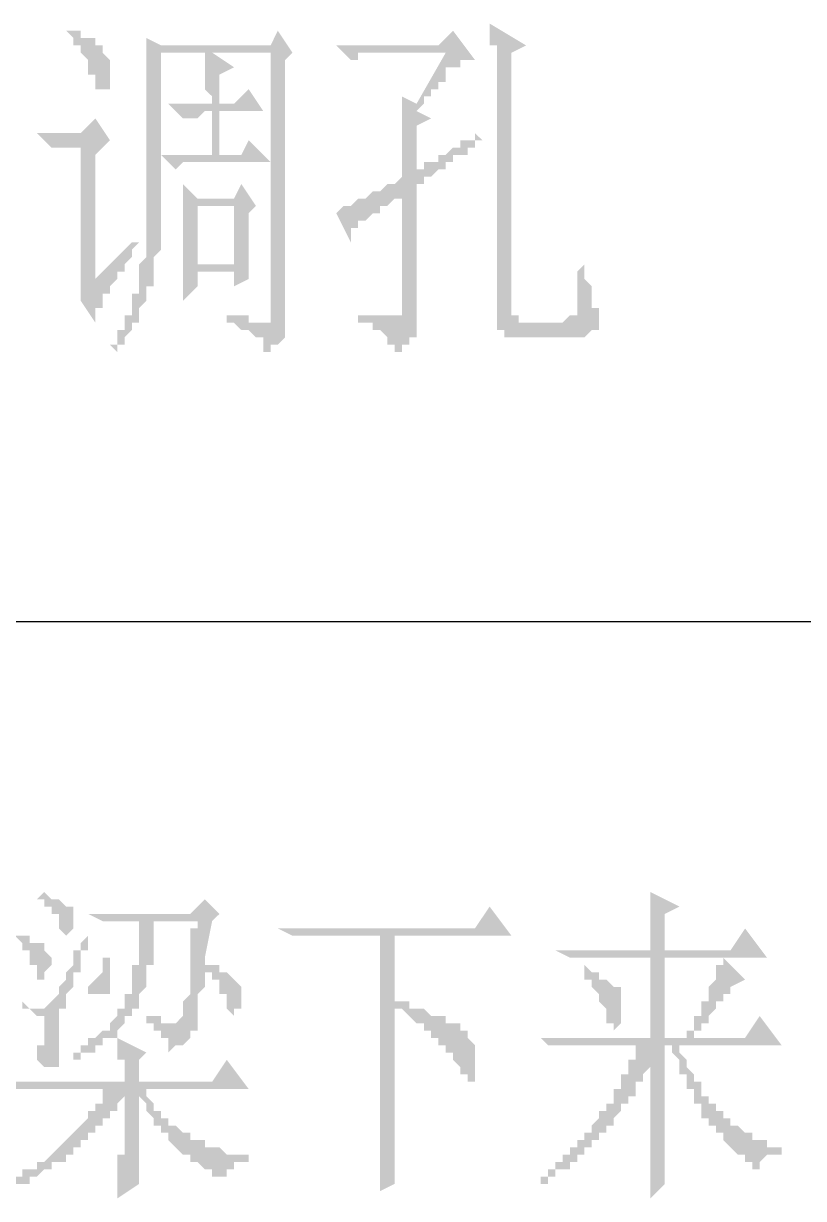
# Model space of a CAD drawing. Header units: inches. Extents: x 11 to 286, y 6 to 196.
# Drawn here: x 244.71 to 249.23, y 53.02 to 59.83 of the extents above; entities that cross this region are included whole.
import ezdxf

# ---------------------------------------------------------------- set-up
doc = ezdxf.new("R2010")
doc.units = ezdxf.units.IN
doc.header["$MEASUREMENT"] = 0
doc.layers.add('PDF_几何图形', color=7, linetype='Continuous')
doc.layers.add('PDF_实体填充', color=7, linetype='Continuous', true_color=0xffffff)

msp = doc.modelspace()

# ---------------------------------------------------------------- hatches: boundary and pattern name
at = {"layer": 'PDF_实体填充', "transparency": 33554559}
h = msp.add_hatch(color=7, dxfattribs=at)
h.paths.add_polyline_path([(244.9548, 59.7888), (244.9971, 59.7888), (244.9971, 59.7888), (245.0394, 59.7888), (245.0394, 59.7888), (245.0394, 59.7464), (245.0818, 59.7464), (245.0818, 59.7464), (245.1241, 59.7464), (245.1241, 59.7041), (245.1241, 59.7041), (245.1241, 59.7041), (245.1664, 59.7041), (245.1664, 59.6618), (245.1664, 59.6618), (245.1664, 59.6618), (245.2088, 59.6194), (245.2088, 59.6194), (245.2088, 59.5771), (245.2088, 59.5771), (245.2088, 59.5348), (245.2088, 59.5348), (245.2088, 59.5348), (245.2088, 59.4924), (245.2088, 59.4924), (245.2088, 59.4501), (245.2088, 59.4501), (245.1664, 59.4501), (245.1664, 59.4501), (245.1664, 59.4501), (245.1664, 59.4501), (245.1241, 59.4501), (245.1241, 59.4501), (245.1241, 59.4924), (245.1241, 59.4924), (245.1241, 59.5348), (245.1241, 59.5348), (245.0818, 59.5348), (245.0818, 59.5771), (245.0818, 59.5771), (245.0818, 59.6194), (245.0818, 59.6194), (245.0818, 59.6194), (245.0394, 59.6618), (245.0394, 59.6618), (245.0394, 59.7041), (245.0394, 59.7041), (244.9971, 59.7041), (244.9971, 59.7464), (244.9971, 59.7464), (244.9548, 59.7888), (244.9548, 59.7888)], flags=0)
h.paths.add_polyline_path([(245.1241, 58.3494), (245.3358, 58.5611), (245.3781, 58.5611), (245.3358, 58.5188), (245.3358, 58.5188), (245.3358, 58.4764), (245.2934, 58.4341), (245.2934, 58.4341), (245.2934, 58.3918), (245.2511, 58.3918), (245.2511, 58.3494), (245.2511, 58.3494), (245.2088, 58.3071), (245.2088, 58.3071), (245.2088, 58.3071), (245.2088, 58.2648), (245.1664, 58.2648), (245.1664, 58.2224), (245.1664, 58.2224), (245.1664, 58.2224), (245.1664, 58.1801), (245.1241, 58.1801), (245.1241, 58.1801), (245.1241, 58.1378), (245.1241, 58.1378), (245.1241, 58.1378), (245.1241, 58.1378), (245.1241, 58.1378), (245.1241, 58.0954), (245.0394, 58.2224), (245.0394, 58.2648), (245.0394, 58.2648), (245.0394, 58.2648), (245.0394, 58.3071), (245.0394, 58.3071), (245.0394, 58.3494), (245.0394, 59.1114), (245.0394, 59.1114), (244.9971, 59.1114), (244.9971, 59.1114), (244.9548, 59.1114), (244.9548, 59.1114), (244.9124, 59.1114), (244.9124, 59.1114), (244.9124, 59.1114), (244.8701, 59.1114), (244.8701, 59.1114), (244.8701, 59.1114), (244.7854, 59.1961), (245.0394, 59.1961), (245.1241, 59.2808), (245.2088, 59.1538), (245.1241, 59.0691), (245.1241, 58.3494)], flags=0)
h.paths.add_polyline_path([(245.2088, 57.9684), (245.2511, 57.9684), (245.2511, 57.9684), (245.2511, 58.0108), (245.2511, 58.0108), (245.2511, 58.0531), (245.2934, 58.0531), (245.2934, 58.0954), (245.2934, 58.0954), (245.2934, 58.0954), (245.2934, 58.1378), (245.3358, 58.1378), (245.3358, 58.1801), (245.3358, 58.1801), (245.3358, 58.2224), (245.3358, 58.2224), (245.3358, 58.2648), (245.3358, 58.2648), (245.3781, 58.2648), (245.3781, 58.3071), (245.3781, 58.3071), (245.3781, 58.3494), (245.3781, 58.3494), (245.3781, 58.3918), (245.3781, 58.3918), (245.3781, 58.4341), (245.3781, 58.4341), (245.4204, 58.4764), (245.4204, 58.4764), (245.4204, 58.5188), (245.4204, 58.5188), (245.4204, 58.5611), (245.4204, 58.5611), (245.4204, 58.6034), (245.4204, 58.6034), (245.4204, 58.6458), (245.4204, 58.6458), (245.4204, 58.6881), (245.4204, 58.6881), (245.4204, 58.7304), (245.4204, 58.7304), (245.4204, 58.7728), (245.4204, 58.7728), (245.4204, 58.8151), (245.4204, 58.8151), (245.4204, 58.8574), (245.4204, 58.8998), (245.4204, 58.9421), (245.4204, 58.9421), (245.4204, 58.9844), (245.4204, 58.9844), (245.4204, 59.0268), (245.4204, 59.0691), (245.4204, 59.0691), (245.4204, 59.1114), (245.4204, 59.1114), (245.4204, 59.1538), (245.4204, 59.1538), (245.4204, 59.1961), (245.4204, 59.1961), (245.4204, 59.2384), (245.4204, 59.2384), (245.4204, 59.2808), (245.4204, 59.2808), (245.4204, 59.2808), (245.4204, 59.3231), (245.4204, 59.3231), (245.4204, 59.3231), (245.4204, 59.3654), (245.4204, 59.3654), (245.4204, 59.3654), (245.4204, 59.3654), (245.4204, 59.4078), (245.4204, 59.4078), (245.4204, 59.4078), (245.4204, 59.4501), (245.4204, 59.4501), (245.4204, 59.4924), (245.4204, 59.4924), (245.4204, 59.5348), (245.4204, 59.5348), (245.4204, 59.5771), (245.4204, 59.5771), (245.4204, 59.6194), (245.4204, 59.6194), (245.4204, 59.6618), (245.4204, 59.6618), (245.4204, 59.7041), (245.4204, 59.7464), (245.4204, 59.7464), (245.4204, 59.7464), (245.5051, 59.7041), (246.1401, 59.7041), (246.1824, 59.7888), (246.2671, 59.6618), (246.2248, 59.6194), (246.2248, 58.1378), (246.2248, 58.0954), (246.2248, 58.0954), (246.2248, 58.0531), (246.2248, 58.0531), (246.2248, 58.0108), (246.2248, 58.0108), (246.2248, 58.0108), (246.1824, 57.9684), (246.1824, 57.9684), (246.1824, 57.9684), (246.1401, 57.9684), (246.1401, 57.9261), (246.1401, 57.9261), (246.0978, 57.9261), (246.0978, 57.9684), (246.0978, 57.9684), (246.0978, 57.9684), (246.0978, 58.0108), (246.0554, 58.0108), (246.0554, 58.0108), (246.0554, 58.0108), (246.0131, 58.0531), (246.0131, 58.0531), (246.0131, 58.0531), (245.9708, 58.0531), (245.9708, 58.0531), (245.9284, 58.0954), (245.9284, 58.0954), (245.9284, 58.0954), (245.8861, 58.0954), (245.8861, 58.0954), (245.8861, 58.1378), (245.9284, 58.1378), (245.9284, 58.1378), (245.9708, 58.1378), (245.9708, 58.1378), (246.0131, 58.1378), (246.0131, 58.0954), (246.0554, 58.0954), (246.0554, 58.0954), (246.0554, 58.0954), (246.0978, 58.0954), (246.0978, 58.0954), (246.0978, 58.0954), (246.0978, 58.0954), (246.1401, 58.0954), (246.1401, 58.0954), (246.1401, 58.1378), (246.1401, 58.1378), (246.1401, 58.1378), (246.1401, 58.1801), (246.1401, 58.1801), (246.1401, 59.6618), (245.8014, 59.6618), (245.9284, 59.5771), (245.8438, 59.5348), (245.8438, 59.3654), (245.9284, 59.3654), (246.0131, 59.4501), (246.0978, 59.3231), (245.8438, 59.3231), (245.8438, 59.0691), (245.9708, 59.0691), (246.0131, 59.1538), (246.1401, 59.0268), (245.7168, 59.0268), (245.7168, 59.0268), (245.7168, 59.0268), (245.6744, 59.0268), (245.6744, 59.0268), (245.6321, 59.0268), (245.6321, 59.0268), (245.6321, 59.0268), (245.5898, 58.9844), (245.5898, 58.9844), (245.5898, 58.9844), (245.5051, 59.0691), (245.8014, 59.0691), (245.8014, 59.3231), (245.7591, 59.3231), (245.7591, 59.3231), (245.7591, 59.3231), (245.7168, 59.2808), (245.7168, 59.2808), (245.6744, 59.2808), (245.6744, 59.2808), (245.6321, 59.2808), (245.6321, 59.2808), (245.6321, 59.2808), (245.6321, 59.2808), (245.5474, 59.3654), (245.8014, 59.3654), (245.8014, 59.3654), (245.8014, 59.4078), (245.8014, 59.4078), (245.7591, 59.4501), (245.7591, 59.4501), (245.7591, 59.4924), (245.7591, 59.5348), (245.7591, 59.5348), (245.7591, 59.5348), (245.7591, 59.5771), (245.7591, 59.5771), (245.7591, 59.6194), (245.7591, 59.6194), (245.7591, 59.6618), (245.5051, 59.6618), (245.5051, 58.9421), (245.5051, 58.8998), (245.5051, 58.8998), (245.5051, 58.8574), (245.5051, 58.8574), (245.5051, 58.8151), (245.5051, 58.8151), (245.5051, 58.7728), (245.5051, 58.7304), (245.5051, 58.7304), (245.5051, 58.6881), (245.5051, 58.6881), (245.5051, 58.6458), (245.5051, 58.6458), (245.5051, 58.6034), (245.5051, 58.6034), (245.5051, 58.5611), (245.5051, 58.5611), (245.5051, 58.5188), (245.5051, 58.5188), (245.4628, 58.4764), (245.4628, 58.4764), (245.4628, 58.4341), (245.4628, 58.4341), (245.4628, 58.3918), (245.4628, 58.3918), (245.4628, 58.3494), (245.4628, 58.3494), (245.4628, 58.3071), (245.4204, 58.3071), (245.4204, 58.3071), (245.4204, 58.2648), (245.4204, 58.2648), (245.4204, 58.2224), (245.4204, 58.2224), (245.4204, 58.2224), (245.3781, 58.1801), (245.3781, 58.1801), (245.3781, 58.1378), (245.3781, 58.1378), (245.3781, 58.1378), (245.3781, 58.0954), (245.3358, 58.0954), (245.3358, 58.0531), (245.3358, 58.0531), (245.3358, 58.0531), (245.2934, 58.0108), (245.2934, 58.0108), (245.2934, 58.0108), (245.2934, 57.9684), (245.2934, 57.9684), (245.2511, 57.9684), (245.2511, 57.9684), (245.2511, 57.9261), (245.2511, 57.9261), (245.2088, 57.9684)], flags=0)
h.paths.add_polyline_path([(245.6321, 58.2224), (245.6321, 58.2648), (245.6321, 58.2648), (245.6321, 58.3071), (245.6321, 58.3071), (245.6321, 58.3494), (245.6321, 58.3494), (245.6321, 58.3918), (245.6321, 58.3918), (245.6321, 58.4341), (245.6321, 58.4341), (245.6321, 58.4764), (245.6321, 58.4764), (245.6321, 58.5188), (245.6321, 58.5188), (245.6321, 58.5611), (245.6321, 58.5611), (245.6321, 58.6034), (245.6321, 58.6034), (245.6321, 58.6458), (245.6321, 58.6458), (245.6321, 58.6881), (245.6321, 58.6881), (245.6321, 58.7304), (245.6321, 58.7304), (245.6321, 58.7728), (245.6321, 58.7728), (245.6321, 58.8151), (245.6321, 58.8151), (245.6321, 58.8574), (245.6321, 58.8574), (245.6321, 58.8998), (245.6321, 58.8998), (245.7168, 58.8151), (245.9284, 58.8151), (245.9708, 58.8998), (246.0554, 58.7728), (246.0131, 58.7304), (246.0131, 58.6881), (246.0131, 58.6881), (246.0131, 58.6458), (246.0131, 58.6034), (246.0131, 58.6034), (246.0131, 58.5611), (246.0131, 58.5611), (246.0131, 58.5188), (246.0131, 58.5188), (246.0131, 58.4764), (246.0131, 58.4764), (246.0131, 58.4341), (246.0131, 58.4341), (246.0131, 58.3918), (246.0131, 58.3918), (246.0131, 58.3918), (246.0131, 58.3494), (246.0131, 58.3494), (246.0131, 58.3494), (245.9284, 58.3071), (245.9284, 58.3918), (245.7168, 58.3918), (245.7168, 58.3071), (245.6321, 58.2224)], flags=0)
h.paths.add_polyline_path([(245.7168, 58.7728), (245.7168, 58.4341), (245.9284, 58.4341), (245.9284, 58.7728), (245.7168, 58.7728), (245.7168, 58.7728)], flags=0)
h = msp.add_hatch(color=7, dxfattribs=at)
h.paths.add_polyline_path([(247.4524, 59.4078), (247.4524, 59.4501), (247.4524, 59.4501), (247.4524, 59.4924), (247.4524, 59.4924), (247.4524, 59.5348), (247.4524, 59.5348), (247.4524, 59.5771), (247.4524, 59.5771), (247.4524, 59.6194), (247.4524, 59.6194), (247.4524, 59.6618), (247.4524, 59.6618), (247.4524, 59.7041), (247.4101, 59.7041), (247.4101, 59.7464), (247.4101, 59.7464), (247.4101, 59.7888), (247.4101, 59.7888), (247.4101, 59.8311), (247.4101, 59.8311), (247.6218, 59.7041), (247.5371, 59.6618), (247.5371, 58.2648), (247.5371, 58.2224), (247.5371, 58.2224), (247.5371, 58.1801), (247.5371, 58.1801), (247.5371, 58.1801), (247.5371, 58.1378), (247.5371, 58.1378), (247.5794, 58.1378), (247.5794, 58.1378), (247.5794, 58.0954), (247.6218, 58.0954), (247.6218, 58.0954), (247.6218, 58.0954), (247.6641, 58.0954), (247.8334, 58.0954), (247.8758, 58.1378), (247.8758, 58.1378), (247.8758, 58.1378), (247.9181, 58.1378), (247.9181, 58.1801), (247.9181, 58.1801), (247.9181, 58.2224), (247.9181, 58.2224), (247.9181, 58.2224), (247.9181, 58.2648), (247.9181, 58.2648), (247.9181, 58.3071), (247.9181, 58.3071), (247.9181, 58.3071), (247.9181, 58.3494), (247.9181, 58.3494), (247.9181, 58.3918), (247.9604, 58.4341), (247.9604, 58.4341), (247.9604, 58.4764), (247.9604, 58.4764), (247.9604, 58.5188), (247.9604, 58.5188), (247.9604, 58.4764), (247.9604, 58.4764), (247.9604, 58.4341), (247.9604, 58.4341), (247.9604, 58.3918), (247.9604, 58.3494), (247.9604, 58.3494), (247.9604, 58.3494), (248.0028, 58.3071), (248.0028, 58.3071), (248.0028, 58.2648), (248.0028, 58.2648), (248.0028, 58.2648), (248.0028, 58.2224), (248.0028, 58.2224), (248.0028, 58.1801), (248.0028, 58.1801), (248.0451, 58.1801), (248.0451, 58.1378), (248.0451, 58.1378), (248.0451, 58.1378), (248.0451, 58.1378), (248.0451, 58.0954), (248.0451, 58.0954), (248.0451, 58.0531), (248.0028, 58.0531), (248.0028, 58.0531), (248.0028, 58.0531), (247.9604, 58.0108), (247.9604, 58.0108), (247.9604, 58.0108), (247.9181, 58.0108), (247.9181, 58.0108), (247.9181, 58.0108), (247.8758, 58.0108), (247.8758, 58.0108), (247.6218, 58.0108), (247.5794, 58.0108), (247.5794, 58.0108), (247.5371, 58.0108), (247.5371, 58.0108), (247.4948, 58.0108), (247.4948, 58.0108), (247.4948, 58.0108), (247.4948, 58.0531), (247.4524, 58.0531), (247.4524, 58.0531), (247.4524, 58.0954), (247.4524, 58.0954), (247.4524, 58.0954), (247.4524, 58.1378), (247.4524, 58.1378), (247.4524, 58.1801), (247.4524, 58.1801), (247.4524, 59.4078)], flags=0)
h.paths.add_polyline_path([(247.3678, 59.1538), (247.3254, 59.1538), (247.3254, 59.1114), (247.3254, 59.1114), (247.2831, 59.1114), (247.2831, 59.1114), (247.2831, 59.0691), (247.2408, 59.0691), (247.2408, 59.0691), (247.1984, 59.0691), (247.1984, 59.0268), (247.1984, 59.0268), (247.1561, 59.0268), (247.1561, 59.0268), (247.1561, 58.9844), (247.1138, 58.9844), (247.1138, 58.9844), (247.1138, 58.9844), (247.0714, 58.9421), (247.0714, 58.9421), (247.0714, 58.9421), (247.0291, 58.9421), (247.0291, 58.8998), (246.9868, 58.8998), (246.9868, 58.1801), (246.9868, 58.1378), (246.9868, 58.1378), (246.9868, 58.0954), (246.9868, 58.0954), (246.9868, 58.0954), (246.9868, 58.0531), (246.9868, 58.0531), (246.9868, 58.0108), (246.9444, 58.0108), (246.9444, 58.0108), (246.9444, 57.9684), (246.9444, 57.9684), (246.9021, 57.9684), (246.9021, 57.9684), (246.9021, 57.9261), (246.8598, 57.9261), (246.8598, 57.9261), (246.8598, 57.9261), (246.8598, 57.9261), (246.8598, 57.9684), (246.8174, 57.9684), (246.8174, 57.9684), (246.8174, 58.0108), (246.8174, 58.0108), (246.8174, 58.0108), (246.7751, 58.0531), (246.7751, 58.0531), (246.7751, 58.0531), (246.7328, 58.0531), (246.7328, 58.0954), (246.7328, 58.0954), (246.6904, 58.0954), (246.6904, 58.0954), (246.6481, 58.0954), (246.6481, 58.1378), (246.6904, 58.1378), (246.6904, 58.1378), (246.7328, 58.1378), (246.7328, 58.1378), (246.7751, 58.1378), (246.7751, 58.1378), (246.8174, 58.1378), (246.8174, 58.1378), (246.8174, 58.1378), (246.8598, 58.1378), (246.8598, 58.1378), (246.8598, 58.1378), (246.8598, 58.1378), (246.9021, 58.1378), (246.9021, 58.1378), (246.9021, 58.1801), (246.9021, 58.1801), (246.9021, 58.2224), (246.9021, 58.2224), (246.9021, 58.8574), (246.9021, 58.8151), (246.8598, 58.8151), (246.8598, 58.8151), (246.8174, 58.7728), (246.8174, 58.7728), (246.7751, 58.7728), (246.7751, 58.7304), (246.7328, 58.7304), (246.7328, 58.7304), (246.6904, 58.6881), (246.6904, 58.6881), (246.6904, 58.6881), (246.6481, 58.6881), (246.6481, 58.6458), (246.6481, 58.6458), (246.6481, 58.6458), (246.6058, 58.6458), (246.6058, 58.6034), (246.6058, 58.6034), (246.6058, 58.6034), (246.6058, 58.6034), (246.6058, 58.6034), (246.6058, 58.5611), (246.6058, 58.5611), (246.5211, 58.7304), (246.5211, 58.7304), (246.5211, 58.7304), (246.5211, 58.7304), (246.5634, 58.7728), (246.5634, 58.7728), (246.5634, 58.7728), (246.5634, 58.7728), (246.6058, 58.7728), (246.6058, 58.7728), (246.6058, 58.7728), (246.6481, 58.8151), (246.6481, 58.8151), (246.6481, 58.8151), (246.6904, 58.8151), (246.6904, 58.8151), (246.7328, 58.8574), (246.7328, 58.8574), (246.7751, 58.8574), (246.7751, 58.8574), (246.7751, 58.8574), (246.8174, 58.8998), (246.8174, 58.8998), (246.8598, 58.8998), (246.8598, 58.8998), (246.9021, 58.9421), (246.9021, 58.9421), (246.9021, 58.9844), (246.9021, 58.9844), (246.9021, 59.0268), (246.9021, 59.0268), (246.9021, 59.0691), (246.9021, 59.1114), (246.9021, 59.1114), (246.9021, 59.1538), (246.9021, 59.1538), (246.9021, 59.1961), (246.9021, 59.1961), (246.9021, 59.2384), (246.9021, 59.2384), (246.9021, 59.2808), (246.9021, 59.2808), (246.9021, 59.3231), (246.9021, 59.3231), (246.9021, 59.3654), (246.9021, 59.3654), (246.9021, 59.3654), (246.9021, 59.4078), (246.9021, 59.4078), (246.9868, 59.3654), (247.1561, 59.6618), (246.7751, 59.6618), (246.7328, 59.6618), (246.7328, 59.6618), (246.6904, 59.6618), (246.6904, 59.6618), (246.6904, 59.6618), (246.6481, 59.6618), (246.6481, 59.6194), (246.6058, 59.6194), (246.6058, 59.6194), (246.6058, 59.6194), (246.5211, 59.7041), (247.1138, 59.7041), (247.1984, 59.7888), (247.3254, 59.6194), (247.2831, 59.6194), (247.2831, 59.6194), (247.2408, 59.6194), (247.2408, 59.6194), (247.2408, 59.5771), (247.1984, 59.5771), (247.1984, 59.5771), (247.1984, 59.5771), (247.1984, 59.5771), (247.1561, 59.5771), (247.1561, 59.5348), (247.1561, 59.5348), (247.1561, 59.5348), (247.1561, 59.4924), (247.1138, 59.4924), (247.1138, 59.4924), (247.1138, 59.4501), (247.0714, 59.4501), (247.0714, 59.4501), (247.0714, 59.4078), (247.0291, 59.4078), (247.0291, 59.3654), (247.0291, 59.3654), (246.9868, 59.3231), (247.0714, 59.2808), (246.9868, 59.2384), (246.9868, 58.9844), (247.0291, 58.9844), (247.0291, 58.9844), (247.0291, 59.0268), (247.0714, 59.0268), (247.0714, 59.0268), (247.0714, 59.0268), (247.1138, 59.0268), (247.1138, 59.0268), (247.1138, 59.0691), (247.1561, 59.0691), (247.1561, 59.0691), (247.1561, 59.0691), (247.1984, 59.1114), (247.1984, 59.1114), (247.2408, 59.1114), (247.2408, 59.1114), (247.2408, 59.1538), (247.2831, 59.1538), (247.2831, 59.1538), (247.3254, 59.1538), (247.3254, 59.1961), (247.3254, 59.1961), (247.3678, 59.1538), (247.3678, 59.1538)], flags=0)
h = msp.add_hatch(color=7, dxfattribs=at)
h.paths.add_polyline_path([(245.2088, 54.4548), (245.2088, 54.4548), (245.2088, 54.4124), (245.2088, 54.4124), (245.2088, 54.3701), (245.2088, 54.3701), (245.2088, 54.3278), (245.2088, 54.3278), (245.2088, 54.2854), (245.2088, 54.2854), (245.2088, 54.2854), (245.2088, 54.2431), (245.2088, 54.2431), (245.2088, 54.2431), (245.2088, 54.2431), (245.2088, 54.2008), (245.1664, 54.2008), (245.1664, 54.2008), (245.1664, 54.2008), (245.1241, 54.2008), (245.1241, 54.2008), (245.1241, 54.2008), (245.0818, 54.2008), (245.0818, 54.2008), (245.0818, 54.2008), (245.0818, 54.2008), (245.0818, 54.2431), (245.0818, 54.2431), (245.1241, 54.2854), (245.1241, 54.2854), (245.1241, 54.2854), (245.1241, 54.2854), (245.1664, 54.3278), (245.1664, 54.3278), (245.1664, 54.3701), (245.1664, 54.3701), (245.1664, 54.3701), (245.1664, 54.4124), (245.2088, 54.4124), (245.2088, 54.4548), (245.2088, 54.4548), (245.2088, 54.4548), (245.2088, 54.4548)], flags=0)
h.paths.add_polyline_path([(244.7854, 54.7511), (244.8278, 54.7934), (244.8278, 54.7934), (244.8701, 54.7511), (244.8701, 54.7511), (244.9124, 54.7511), (244.9124, 54.7511), (244.9124, 54.7511), (244.9548, 54.7088), (244.9548, 54.7088), (244.9548, 54.7088), (244.9548, 54.7088), (244.9971, 54.7088), (244.9971, 54.7088), (244.9971, 54.6664), (244.9971, 54.6664), (244.9971, 54.6664), (244.9971, 54.6241), (244.9971, 54.6241), (244.9971, 54.6241), (244.9971, 54.5818), (244.9971, 54.5818), (244.9548, 54.5394), (244.9548, 54.5394), (244.9548, 54.5394), (244.9548, 54.5394), (244.9548, 54.5394), (244.9124, 54.5818), (244.9124, 54.5818), (244.9124, 54.5818), (244.9124, 54.6241), (244.9124, 54.6241), (244.9124, 54.6241), (244.9124, 54.6664), (244.8701, 54.6664), (244.8701, 54.6664), (244.8701, 54.7088), (244.8701, 54.7088), (244.8278, 54.7088), (244.8278, 54.7511), (244.8278, 54.7511), (244.7854, 54.7511), (244.7854, 54.7511)], flags=0)
h.paths.add_polyline_path([(245.0818, 54.5394), (245.0818, 54.5394), (245.0818, 54.4971), (245.0818, 54.4548), (245.0394, 54.4548), (245.0394, 54.4124), (245.0394, 54.4124), (245.0394, 54.3701), (245.0394, 54.3278), (244.9971, 54.3278), (244.9971, 54.2854), (244.9971, 54.2854), (244.9971, 54.2431), (244.9971, 54.2431), (244.9548, 54.2008), (244.9548, 54.2008), (244.9548, 54.1584), (244.9548, 54.1584), (244.9548, 54.1584), (244.9548, 54.1161), (244.9548, 54.1161), (244.9548, 54.1161), (244.9124, 54.1161), (244.9124, 54.0738), (244.9124, 54.0738), (244.9124, 54.0738), (244.9124, 54.0738), (244.9124, 54.0314), (244.9124, 54.0314), (244.9124, 54.0314), (244.9124, 54.0314), (244.9124, 54.0314), (244.9124, 53.9891), (244.9124, 53.9891), (244.9124, 53.9891), (244.9124, 53.9468), (244.9124, 53.9468), (244.9124, 53.9044), (244.9124, 53.9044), (244.9124, 53.8621), (244.9124, 53.8621), (244.9124, 53.8198), (244.9124, 53.8198), (244.9124, 53.7774), (244.9124, 53.7774), (244.8701, 53.7774), (244.8701, 53.7774), (244.8701, 53.7774), (244.8701, 53.7774), (244.8701, 53.7774), (244.8278, 53.7774), (244.8278, 53.7774), (244.7854, 53.8198), (244.7854, 53.8198), (244.7854, 53.8198), (244.7854, 53.8621), (244.7854, 53.8621), (244.7854, 53.8621), (244.7854, 53.9044), (244.8278, 53.9044), (244.8278, 53.9044), (244.8278, 53.9468), (244.8278, 53.9468), (244.8278, 53.9891), (244.8278, 53.9891), (244.8278, 53.9891), (244.8278, 54.0314), (244.8278, 54.0314), (244.8278, 54.0738), (244.8278, 54.0738), (244.7854, 54.0738), (244.7854, 54.0738), (244.7854, 54.0738), (244.7854, 54.0738), (244.7431, 54.1161), (244.7431, 54.1161), (244.7008, 54.1161), (244.7008, 54.1584), (244.7431, 54.1161), (244.7431, 54.1161), (244.7854, 54.1161), (244.7854, 54.1161), (244.7854, 54.1161), (244.8278, 54.1161), (244.8278, 54.1161), (244.8278, 54.1161), (244.8701, 54.1584), (244.8701, 54.1584), (244.8701, 54.1584), (244.8701, 54.1584), (244.8701, 54.1584), (244.8701, 54.1584), (244.9124, 54.2008), (244.9124, 54.2008), (244.9124, 54.2008), (244.9124, 54.2008), (244.9124, 54.2008), (244.9124, 54.2431), (244.9124, 54.2431), (244.9124, 54.2431), (244.9548, 54.2854), (244.9548, 54.2854), (244.9548, 54.2854), (244.9548, 54.3278), (244.9548, 54.3278), (244.9971, 54.3701), (244.9971, 54.3701), (244.9971, 54.4124), (244.9971, 54.4548), (245.0394, 54.4548), (245.0394, 54.4971), (245.0394, 54.4971), (245.0818, 54.5394), (245.0818, 54.5394), (245.0818, 54.5394)], flags=0)
h.paths.add_polyline_path([(245.8014, 54.6241), (245.7591, 54.4124), (245.7591, 54.3701), (245.8014, 54.3701), (245.8014, 54.3701), (245.8438, 54.3701), (245.8438, 54.3701), (245.8438, 54.3278), (245.8861, 54.3278), (245.8861, 54.3278), (245.8861, 54.3278), (245.9284, 54.2854), (245.9284, 54.2854), (245.9284, 54.2854), (245.9284, 54.2854), (245.9284, 54.2854), (245.9708, 54.2431), (245.9708, 54.2431), (245.9708, 54.2008), (245.9708, 54.2008), (245.9708, 54.2008), (245.9708, 54.2008), (245.9708, 54.1584), (245.9708, 54.1584), (245.9708, 54.1161), (245.9708, 54.1161), (245.9284, 54.1161), (245.9284, 54.0738), (245.9284, 54.0738), (245.9284, 54.0738), (245.9284, 54.0738), (245.9284, 54.0738), (245.8861, 54.1161), (245.8861, 54.1161), (245.8861, 54.1584), (245.8861, 54.1584), (245.8861, 54.1584), (245.8861, 54.2008), (245.8861, 54.2008), (245.8438, 54.2008), (245.8438, 54.2431), (245.8438, 54.2431), (245.8438, 54.2431), (245.8438, 54.2854), (245.8014, 54.2854), (245.8014, 54.2854), (245.8014, 54.3278), (245.7591, 54.3278), (245.7591, 54.3278), (245.7591, 54.3701), (245.7591, 54.3701), (245.7591, 54.3278), (245.7591, 54.2854), (245.7591, 54.2854), (245.7591, 54.2431), (245.7591, 54.2431), (245.7168, 54.2008), (245.7168, 54.2008), (245.7168, 54.1584), (245.7168, 54.1584), (245.7168, 54.1161), (245.7168, 54.1161), (245.7168, 54.0738), (245.7168, 54.0738), (245.7168, 54.0738), (245.7168, 54.0314), (245.7168, 54.0314), (245.7168, 54.0314), (245.7168, 53.9891), (245.7168, 53.9891), (245.6744, 53.9891), (245.6744, 53.9891), (245.6744, 53.9468), (245.6744, 53.9468), (245.6744, 53.9468), (245.6744, 53.9468), (245.6321, 53.9044), (245.6321, 53.9044), (245.6321, 53.9044), (245.5898, 53.9044), (245.5898, 53.9044), (245.5474, 53.8621), (245.5474, 53.8621), (245.5474, 53.9044), (245.5474, 53.9044), (245.5474, 53.9044), (245.5474, 53.9468), (245.5474, 53.9468), (245.5474, 53.9468), (245.5051, 53.9468), (245.5051, 53.9891), (245.5051, 53.9891), (245.5051, 53.9891), (245.4628, 53.9891), (245.4628, 54.0314), (245.4204, 54.0314), (245.4204, 54.0314), (245.4204, 54.0314), (245.4204, 54.0738), (245.4204, 54.0738), (245.4628, 54.0738), (245.4628, 54.0738), (245.5051, 54.0738), (245.5051, 54.0314), (245.5051, 54.0314), (245.5474, 54.0314), (245.5474, 54.0314), (245.5474, 54.0314), (245.5474, 54.0314), (245.5898, 54.0314), (245.5898, 54.0314), (245.5898, 54.0314), (245.6321, 54.0738), (245.6321, 54.0738), (245.6321, 54.0738), (245.6321, 54.1161), (245.6321, 54.1161), (245.6321, 54.1161), (245.6321, 54.1584), (245.6321, 54.1584), (245.6321, 54.1584), (245.6744, 54.2008), (245.6744, 54.2431), (245.6744, 54.2431), (245.6744, 54.2854), (245.6744, 54.2854), (245.6744, 54.2854), (245.6744, 54.3278), (245.6744, 54.3278), (245.6744, 54.3278), (245.6744, 54.3701), (245.6744, 54.3701), (245.6744, 54.4124), (245.6744, 54.4124), (245.6744, 54.4548), (245.6744, 54.4548), (245.6744, 54.4548), (245.6744, 54.4971), (245.6744, 54.4971), (245.6744, 54.5394), (245.6744, 54.5818), (245.7168, 54.5818), (245.7168, 54.6241), (245.7168, 54.6241), (245.7168, 54.6241), (245.5051, 54.6241), (245.4628, 54.6241), (245.4628, 54.5818), (245.4628, 54.5818), (245.4628, 54.5394), (245.4628, 54.5394), (245.4628, 54.4971), (245.4628, 54.4971), (245.4628, 54.4548), (245.4628, 54.4548), (245.4628, 54.4124), (245.4628, 54.4124), (245.4628, 54.3701), (245.4628, 54.3701), (245.4204, 54.3701), (245.4204, 54.3278), (245.4204, 54.3278), (245.4204, 54.2854), (245.4204, 54.2854), (245.4204, 54.2854), (245.4204, 54.2431), (245.4204, 54.2431), (245.3781, 54.2008), (245.3781, 54.2008), (245.3781, 54.2008), (245.3781, 54.1584), (245.3781, 54.1584), (245.3781, 54.1584), (245.3781, 54.1161), (245.3358, 54.1161), (245.3358, 54.1161), (245.3358, 54.1161), (245.3358, 54.0738), (245.3358, 54.0738), (245.2934, 54.0738), (245.2934, 54.0314), (245.2934, 54.0314), (245.2934, 54.0314), (245.2934, 54.0314), (245.2511, 53.9891), (245.2511, 53.9891), (245.2511, 53.9891), (245.2511, 53.9468), (245.2088, 53.9468), (245.2088, 53.9468), (245.2088, 53.9468), (245.1664, 53.9468), (245.1664, 53.9044), (245.1664, 53.9044), (245.1241, 53.9044), (245.1241, 53.9044), (245.1241, 53.8621), (245.0818, 53.8621), (245.0818, 53.8621), (245.0818, 53.8621), (245.0394, 53.8621), (245.0394, 53.8198), (244.9971, 53.8198), (244.9971, 53.8198), (244.9971, 53.8198), (244.9971, 53.8198), (244.9971, 53.8621), (244.9971, 53.8621), (245.0394, 53.8621), (245.0394, 53.8621), (245.0394, 53.9044), (245.0818, 53.9044), (245.0818, 53.9044), (245.0818, 53.9468), (245.1241, 53.9468), (245.1241, 53.9468), (245.1241, 53.9468), (245.1664, 53.9891), (245.1664, 53.9891), (245.1664, 53.9891), (245.2088, 53.9891), (245.2088, 54.0314), (245.2088, 54.0314), (245.2088, 54.0314), (245.2511, 54.0738), (245.2511, 54.0738), (245.2511, 54.0738), (245.2511, 54.1161), (245.2511, 54.1161), (245.2934, 54.1161), (245.2934, 54.1584), (245.2934, 54.1584), (245.2934, 54.1584), (245.2934, 54.1584), (245.2934, 54.2008), (245.2934, 54.2008), (245.3358, 54.2008), (245.3358, 54.2431), (245.3358, 54.2431), (245.3358, 54.2854), (245.3358, 54.2854), (245.3358, 54.2854), (245.3358, 54.3278), (245.3358, 54.3278), (245.3358, 54.3701), (245.3781, 54.3701), (245.3781, 54.3701), (245.3781, 54.4124), (245.3781, 54.4124), (245.3781, 54.4548), (245.3781, 54.4548), (245.3781, 54.4971), (245.3781, 54.4971), (245.3781, 54.5394), (245.3781, 54.5394), (245.3781, 54.5818), (245.3781, 54.5818), (245.3781, 54.6241), (245.4204, 54.6241), (245.4204, 54.6241), (245.2088, 54.6241), (245.1664, 54.6241), (245.0818, 54.6664), (245.6744, 54.6664), (245.7591, 54.7511), (245.8438, 54.6664), (245.8014, 54.6241)], flags=0)
h.paths.add_polyline_path([(245.3781, 53.3964), (245.3781, 53.3964), (245.3781, 53.3541), (245.3781, 53.3541), (245.3781, 53.3541), (245.3781, 53.3118), (245.3781, 53.3118), (245.3781, 53.2694), (245.3781, 53.2694), (245.3781, 53.2271), (245.3781, 53.2271), (245.3781, 53.1848), (245.3781, 53.1848), (245.3781, 53.1424), (245.3781, 53.1424), (245.3781, 53.1424), (245.3781, 53.1001), (245.3781, 53.1001), (245.2511, 53.0154), (245.2511, 53.0578), (245.2511, 53.0578), (245.2511, 53.1001), (245.2511, 53.1001), (245.2511, 53.1424), (245.2511, 53.1424), (245.2511, 53.1424), (245.2511, 53.1848), (245.2511, 53.1848), (245.2511, 53.2271), (245.2511, 53.2271), (245.2511, 53.2694), (245.2934, 53.2694), (245.2934, 53.3118), (245.2934, 53.3118), (245.2934, 53.3118), (245.2934, 53.3541), (245.2934, 53.3541), (245.2934, 53.3964), (245.2934, 53.3964), (245.2934, 53.4388), (245.2934, 53.4388), (245.2934, 53.4811), (245.2934, 53.4811), (245.2934, 53.5234), (245.2934, 53.5234), (245.2934, 53.5658), (245.2934, 53.5658), (245.2934, 53.6081), (245.2934, 53.6081), (245.2511, 53.5658), (245.2511, 53.5658), (245.2511, 53.5658), (245.2511, 53.5234), (245.2088, 53.5234), (245.2088, 53.5234), (245.2088, 53.4811), (245.2088, 53.4811), (245.1664, 53.4811), (245.1664, 53.4811), (245.1664, 53.4388), (245.1664, 53.4388), (245.1241, 53.4388), (245.1241, 53.3964), (245.1241, 53.3964), (245.1241, 53.3964), (245.0818, 53.3964), (245.0818, 53.3541), (245.0818, 53.3541), (245.0818, 53.3541), (245.0394, 53.3541), (245.0394, 53.3118), (245.0394, 53.3118), (244.9971, 53.3118), (244.9971, 53.3118), (244.9971, 53.2694), (244.9548, 53.2694), (244.9548, 53.2694), (244.9548, 53.2694), (244.9548, 53.2271), (244.9124, 53.2271), (244.9124, 53.2271), (244.9124, 53.2271), (244.8701, 53.2271), (244.8701, 53.1848), (244.8701, 53.1848), (244.8278, 53.1848), (244.8278, 53.1848), (244.8278, 53.1848), (244.7854, 53.1424), (244.7854, 53.1424), (244.7854, 53.1424), (244.7431, 53.1424), (244.7431, 53.1424), (244.7431, 53.1001), (244.7008, 53.1001), (244.7008, 53.1001), (244.6584, 53.1001), (244.6584, 53.1001), (244.6584, 53.1001), (244.6161, 53.1001), (244.6161, 53.1001), (244.6161, 53.1001), (244.6161, 53.1001), (244.6584, 53.1424), (244.6584, 53.1424), (244.6584, 53.1424), (244.7008, 53.1424), (244.7008, 53.1424), (244.7008, 53.1848), (244.7431, 53.1848), (244.7431, 53.1848), (244.7431, 53.1848), (244.7854, 53.1848), (244.7854, 53.2271), (244.7854, 53.2271), (244.8278, 53.2271), (244.8278, 53.2271), (244.8278, 53.2271), (244.8701, 53.2694), (244.8701, 53.2694), (244.8701, 53.2694), (244.8701, 53.2694), (244.9124, 53.3118), (244.9124, 53.3118), (244.9124, 53.3118), (244.9548, 53.3541), (244.9548, 53.3541), (244.9548, 53.3541), (244.9548, 53.3541), (244.9971, 53.3964), (244.9971, 53.3964), (244.9971, 53.3964), (245.0394, 53.4388), (245.0394, 53.4388), (245.0394, 53.4388), (245.0394, 53.4388), (245.0818, 53.4811), (245.0818, 53.4811), (245.0818, 53.4811), (245.0818, 53.5234), (245.1241, 53.5234), (245.1241, 53.5234), (245.1241, 53.5658), (245.1241, 53.5658), (245.1664, 53.5658), (245.1664, 53.6081), (245.1664, 53.6081), (245.1664, 53.6081), (245.1664, 53.6504), (245.2088, 53.6504), (244.8278, 53.6504), (244.7854, 53.6504), (244.7854, 53.6504), (244.7431, 53.6504), (244.7431, 53.6504), (244.7431, 53.6504), (244.7008, 53.6504), (244.7008, 53.6504), (244.7008, 53.6504), (244.6584, 53.6504), (244.6584, 53.6081), (244.6161, 53.6928), (245.2934, 53.6928), (245.2934, 53.6928), (245.2934, 53.7351), (245.2934, 53.7351), (245.2934, 53.7351), (245.2934, 53.7774), (245.2934, 53.7774), (245.2934, 53.8198), (245.2511, 53.8198), (245.2511, 53.8621), (245.2511, 53.8621), (245.2511, 53.9044), (245.2511, 53.9468), (245.2511, 53.9468), (245.4204, 53.8621), (245.3781, 53.8198), (245.3781, 53.6928), (245.8014, 53.6928), (245.8861, 53.8198), (246.0131, 53.6504), (245.4204, 53.6504), (245.4204, 53.6504), (245.4204, 53.6081), (245.4204, 53.6081), (245.4204, 53.6081), (245.4628, 53.5658), (245.4628, 53.5658), (245.4628, 53.5658), (245.4628, 53.5658), (245.4628, 53.5234), (245.5051, 53.5234), (245.5051, 53.5234), (245.5051, 53.4811), (245.5051, 53.4811), (245.5474, 53.4811), (245.5474, 53.4811), (245.5474, 53.4388), (245.5474, 53.4388), (245.5898, 53.4388), (245.5898, 53.4388), (245.5898, 53.4388), (245.6321, 53.3964), (245.6321, 53.3964), (245.6321, 53.3964), (245.6321, 53.3964), (245.6744, 53.3964), (245.6744, 53.3541), (245.6744, 53.3541), (245.7168, 53.3541), (245.7168, 53.3541), (245.7168, 53.3541), (245.7591, 53.3541), (245.7591, 53.3118), (245.7591, 53.3118), (245.8014, 53.3118), (245.8014, 53.3118), (245.8014, 53.3118), (245.8438, 53.3118), (245.8438, 53.3118), (245.8861, 53.2694), (245.8861, 53.2694), (245.8861, 53.2694), (245.9284, 53.2694), (245.9284, 53.2694), (245.9708, 53.2694), (245.9708, 53.2694), (245.9708, 53.2694), (246.0131, 53.2694), (246.0131, 53.2694), (246.0131, 53.2271), (246.0131, 53.2271), (245.9708, 53.2271), (245.9708, 53.2271), (245.9284, 53.2271), (245.9284, 53.1848), (245.9284, 53.1848), (245.9284, 53.1848), (245.8861, 53.1848), (245.8861, 53.1424), (245.8861, 53.1424), (245.8861, 53.1424), (245.8861, 53.1424), (245.8861, 53.1424), (245.8438, 53.1424), (245.8438, 53.1424), (245.8014, 53.1424), (245.8014, 53.1424), (245.8014, 53.1848), (245.7591, 53.1848), (245.7591, 53.1848), (245.7591, 53.1848), (245.7168, 53.2271), (245.7168, 53.2271), (245.7168, 53.2271), (245.6744, 53.2271), (245.6744, 53.2271), (245.6744, 53.2694), (245.6321, 53.2694), (245.6321, 53.2694), (245.6321, 53.2694), (245.5898, 53.3118), (245.5898, 53.3118), (245.5898, 53.3118), (245.5898, 53.3118), (245.5474, 53.3541), (245.5474, 53.3541), (245.5474, 53.3541), (245.5474, 53.3964), (245.5051, 53.3964), (245.5051, 53.3964), (245.5051, 53.3964), (245.5051, 53.4388), (245.4628, 53.4388), (245.4628, 53.4388), (245.4628, 53.4811), (245.4628, 53.4811), (245.4628, 53.4811), (245.4204, 53.5234), (245.4204, 53.5234), (245.4204, 53.5234), (245.4204, 53.5658), (245.4204, 53.5658), (245.4204, 53.5658), (245.3781, 53.6081), (245.3781, 53.6081), (245.3781, 53.6081), (245.3781, 53.6504), (245.3781, 53.6504), (245.3781, 53.6504), (245.3781, 53.3964)], flags=0)
h.paths.add_polyline_path([(244.6584, 54.5394), (244.6584, 54.5394), (244.7008, 54.5394), (244.7008, 54.5394), (244.7431, 54.5394), (244.7431, 54.4971), (244.7854, 54.4971), (244.7854, 54.4971), (244.7854, 54.4971), (244.8278, 54.4971), (244.8278, 54.4548), (244.8278, 54.4548), (244.8278, 54.4548), (244.8278, 54.4548), (244.8278, 54.4548), (244.8701, 54.4124), (244.8701, 54.4124), (244.8701, 54.4124), (244.8701, 54.3701), (244.8701, 54.3701), (244.8278, 54.3278), (244.8278, 54.3278), (244.8278, 54.3278), (244.8278, 54.2854), (244.8278, 54.2854), (244.7854, 54.2854), (244.7854, 54.3278), (244.7854, 54.3278), (244.7854, 54.3278), (244.7854, 54.3701), (244.7854, 54.3701), (244.7431, 54.3701), (244.7431, 54.4124), (244.7431, 54.4124), (244.7431, 54.4124), (244.7431, 54.4548), (244.7008, 54.4548), (244.7008, 54.4548), (244.7008, 54.4971), (244.7008, 54.4971), (244.6584, 54.5394), (244.6584, 54.5394), (244.6584, 54.5394), (244.6584, 54.5394)], flags=0)
h = msp.add_hatch(color=7, dxfattribs=at)
h.paths.add_polyline_path([(248.3414, 53.0154), (248.3414, 53.0578), (248.3414, 53.0578), (248.3414, 53.1001), (248.3414, 53.1001), (248.3414, 53.1001), (248.3414, 53.1424), (248.3414, 53.1424), (248.3414, 53.1424), (248.3414, 53.1848), (248.3414, 53.1848), (248.3414, 53.2271), (248.3414, 53.2271), (248.3414, 53.2271), (248.3414, 53.2694), (248.3414, 53.2694), (248.3414, 53.3118), (248.3414, 53.3118), (248.3414, 53.3541), (248.3414, 53.3541), (248.3414, 53.3541), (248.3414, 53.3964), (248.3414, 53.3964), (248.3414, 53.4388), (248.3414, 53.4388), (248.3414, 53.4811), (248.3414, 53.4811), (248.3414, 53.5234), (248.3414, 53.5234), (248.3414, 53.5658), (248.3414, 53.5658), (248.3414, 53.6081), (248.3414, 53.6081), (248.3414, 53.6504), (248.3414, 53.6504), (248.3414, 53.6928), (248.3414, 53.6928), (248.3414, 53.7351), (248.3414, 53.7351), (248.3414, 53.7774), (248.3414, 53.8198), (248.3414, 53.8198), (248.3414, 53.8198), (248.3414, 53.7774), (248.3414, 53.7774), (248.2991, 53.7351), (248.2991, 53.7351), (248.2991, 53.7351), (248.2991, 53.6928), (248.2568, 53.6928), (248.2568, 53.6504), (248.2568, 53.6504), (248.2568, 53.6504), (248.2568, 53.6081), (248.2144, 53.6081), (248.2144, 53.6081), (248.2144, 53.5658), (248.2144, 53.5658), (248.1721, 53.5658), (248.1721, 53.5234), (248.1721, 53.5234), (248.1721, 53.5234), (248.1298, 53.4811), (248.1298, 53.4811), (248.1298, 53.4811), (248.1298, 53.4388), (248.0874, 53.4388), (248.0874, 53.4388), (248.0874, 53.3964), (248.0874, 53.3964), (248.0451, 53.3964), (248.0451, 53.3541), (248.0451, 53.3541), (248.0451, 53.3541), (248.0028, 53.3541), (248.0028, 53.3118), (248.0028, 53.3118), (248.0028, 53.3118), (247.9604, 53.3118), (247.9604, 53.2694), (247.9604, 53.2694), (247.9181, 53.2694), (247.9181, 53.2694), (247.9181, 53.2271), (247.9181, 53.2271), (247.8758, 53.2271), (247.8758, 53.2271), (247.8758, 53.1848), (247.8334, 53.1848), (247.8334, 53.1848), (247.8334, 53.1848), (247.7911, 53.1848), (247.7911, 53.1424), (247.7911, 53.1424), (247.7911, 53.1424), (247.7488, 53.1424), (247.7488, 53.1424), (247.7488, 53.1001), (247.7064, 53.1001), (247.7064, 53.1001), (247.7064, 53.1424), (247.7064, 53.1424), (247.7488, 53.1424), (247.7488, 53.1848), (247.7488, 53.1848), (247.7488, 53.1848), (247.7911, 53.1848), (247.7911, 53.2271), (247.7911, 53.2271), (247.8334, 53.2271), (247.8334, 53.2271), (247.8334, 53.2694), (247.8334, 53.2694), (247.8758, 53.2694), (247.8758, 53.2694), (247.8758, 53.3118), (247.9181, 53.3118), (247.9181, 53.3118), (247.9181, 53.3118), (247.9181, 53.3541), (247.9604, 53.3541), (247.9604, 53.3541), (247.9604, 53.3964), (247.9604, 53.3964), (248.0028, 53.3964), (248.0028, 53.4388), (248.0028, 53.4388), (248.0028, 53.4388), (248.0451, 53.4811), (248.0451, 53.4811), (248.0451, 53.4811), (248.0451, 53.5234), (248.0874, 53.5234), (248.0874, 53.5234), (248.0874, 53.5658), (248.0874, 53.5658), (248.1298, 53.5658), (248.1298, 53.6081), (248.1298, 53.6081), (248.1298, 53.6081), (248.1298, 53.6504), (248.1721, 53.6504), (248.1721, 53.6504), (248.1721, 53.6928), (248.1721, 53.6928), (248.1721, 53.7351), (248.2144, 53.7351), (248.2144, 53.7351), (248.2144, 53.7774), (248.2144, 53.7774), (248.2144, 53.8198), (248.2568, 53.8198), (248.2568, 53.8198), (248.2568, 53.8621), (248.2568, 53.8621), (248.2568, 53.9044), (248.2991, 53.9044), (248.2991, 53.9044), (247.8758, 53.9044), (247.8758, 53.9044), (247.8758, 53.9044), (247.8334, 53.9044), (247.8334, 53.9044), (247.7911, 53.9044), (247.7911, 53.9044), (247.7911, 53.9044), (247.7488, 53.9044), (247.7488, 53.9044), (247.7488, 53.9044), (247.7064, 53.9468), (248.3414, 53.9468), (248.3414, 54.4124), (248.0028, 54.4124), (248.0028, 54.4124), (247.9604, 54.4124), (247.9604, 54.4124), (247.9604, 54.4124), (247.9181, 54.4124), (247.9181, 54.4124), (247.8758, 54.4124), (247.8758, 54.4124), (247.8758, 54.4124), (247.8758, 54.4124), (247.7911, 54.4548), (248.3414, 54.4548), (248.3414, 54.4971), (248.3414, 54.4971), (248.3414, 54.5394), (248.3414, 54.5394), (248.3414, 54.5818), (248.3414, 54.5818), (248.3414, 54.5818), (248.3414, 54.6241), (248.3414, 54.6241), (248.3414, 54.6664), (248.3414, 54.6664), (248.3414, 54.7088), (248.3414, 54.7088), (248.3414, 54.7511), (248.3414, 54.7511), (248.3414, 54.7934), (248.3414, 54.7934), (248.3414, 54.7934), (248.5108, 54.7088), (248.4261, 54.6664), (248.4261, 54.4548), (248.8071, 54.4548), (248.8918, 54.5818), (249.0188, 54.4124), (248.4261, 54.4124), (248.4261, 53.9468), (248.5531, 53.9468), (248.5531, 53.9891), (248.5531, 53.9891), (248.5954, 53.9891), (248.5954, 54.0314), (248.5954, 54.0314), (248.5954, 54.0738), (248.5954, 54.0738), (248.6378, 54.0738), (248.6378, 54.1161), (248.6378, 54.1161), (248.6378, 54.1584), (248.6378, 54.1584), (248.6801, 54.1584), (248.6801, 54.2008), (248.6801, 54.2008), (248.6801, 54.2008), (248.6801, 54.2431), (248.6801, 54.2431), (248.7224, 54.2854), (248.7224, 54.2854), (248.7224, 54.2854), (248.7224, 54.3278), (248.7224, 54.3278), (248.7224, 54.3701), (248.7224, 54.3701), (248.7648, 54.3701), (248.7648, 54.4124), (248.8918, 54.2854), (248.8071, 54.2431), (248.8071, 54.2431), (248.8071, 54.2008), (248.7648, 54.2008), (248.7648, 54.2008), (248.7648, 54.1584), (248.7648, 54.1584), (248.7224, 54.1584), (248.7224, 54.1161), (248.7224, 54.1161), (248.7224, 54.1161), (248.6801, 54.0738), (248.6801, 54.0738), (248.6801, 54.0738), (248.6801, 54.0314), (248.6378, 54.0314), (248.6378, 54.0314), (248.6378, 53.9891), (248.6378, 53.9891), (248.5954, 53.9891), (248.5954, 53.9891), (248.5954, 53.9468), (248.5954, 53.9468), (248.8918, 53.9468), (248.9764, 54.0738), (249.1034, 53.9044), (248.5108, 53.9044), (248.5108, 53.9044), (248.5108, 53.8621), (248.5108, 53.8621), (248.5108, 53.8621), (248.5531, 53.8198), (248.5531, 53.8198), (248.5531, 53.7774), (248.5531, 53.7774), (248.5531, 53.7774), (248.5954, 53.7351), (248.5954, 53.7351), (248.5954, 53.6928), (248.5954, 53.6928), (248.6378, 53.6928), (248.6378, 53.6504), (248.6378, 53.6504), (248.6378, 53.6504), (248.6378, 53.6081), (248.6801, 53.6081), (248.6801, 53.6081), (248.6801, 53.6081), (248.6801, 53.5658), (248.7224, 53.5658), (248.7224, 53.5658), (248.7224, 53.5234), (248.7224, 53.5234), (248.7648, 53.5234), (248.7648, 53.5234), (248.7648, 53.4811), (248.8071, 53.4811), (248.8071, 53.4811), (248.8071, 53.4811), (248.8071, 53.4388), (248.8494, 53.4388), (248.8494, 53.4388), (248.8494, 53.4388), (248.8918, 53.3964), (248.8918, 53.3964), (248.8918, 53.3964), (248.9341, 53.3964), (248.9341, 53.3964), (248.9341, 53.3541), (248.9341, 53.3541), (248.9764, 53.3541), (248.9764, 53.3541), (248.9764, 53.3541), (249.0188, 53.3541), (249.0188, 53.3118), (249.0188, 53.3118), (249.0611, 53.3118), (249.0611, 53.3118), (249.0611, 53.3118), (249.1034, 53.3118), (249.1034, 53.3118), (249.1034, 53.2694), (249.0611, 53.2694), (249.0611, 53.2694), (249.0611, 53.2694), (249.0188, 53.2694), (249.0188, 53.2694), (249.0188, 53.2694), (248.9764, 53.2271), (248.9764, 53.2271), (248.9764, 53.2271), (248.9764, 53.1848), (248.9764, 53.1848), (248.9764, 53.1848), (248.9341, 53.1848), (248.9341, 53.1848), (248.9341, 53.2271), (248.8918, 53.2271), (248.8918, 53.2271), (248.8918, 53.2271), (248.8918, 53.2694), (248.8494, 53.2694), (248.8494, 53.2694), (248.8494, 53.2694), (248.8071, 53.3118), (248.8071, 53.3118), (248.8071, 53.3118), (248.8071, 53.3118), (248.7648, 53.3541), (248.7648, 53.3541), (248.7648, 53.3541), (248.7648, 53.3964), (248.7224, 53.3964), (248.7224, 53.3964), (248.7224, 53.3964), (248.7224, 53.4388), (248.6801, 53.4388), (248.6801, 53.4388), (248.6801, 53.4811), (248.6801, 53.4811), (248.6378, 53.4811), (248.6378, 53.5234), (248.6378, 53.5234), (248.6378, 53.5234), (248.6378, 53.5658), (248.5954, 53.5658), (248.5954, 53.5658), (248.5954, 53.6081), (248.5954, 53.6081), (248.5954, 53.6504), (248.5531, 53.6504), (248.5531, 53.6504), (248.5531, 53.6928), (248.5531, 53.6928), (248.5531, 53.7351), (248.5108, 53.7351), (248.5108, 53.7351), (248.5108, 53.7774), (248.5108, 53.7774), (248.5108, 53.8198), (248.5108, 53.8198), (248.5108, 53.8198), (248.4684, 53.8621), (248.4684, 53.8621), (248.4684, 53.9044), (248.4684, 53.9044), (248.4261, 53.9044), (248.4261, 53.8621), (248.4261, 53.8621), (248.4261, 53.8198), (248.4261, 53.7774), (248.4261, 53.7774), (248.4261, 53.7351), (248.4261, 53.6928), (248.4261, 53.6928), (248.4261, 53.6504), (248.4261, 53.6081), (248.4261, 53.6081), (248.4261, 53.5658), (248.4261, 53.5658), (248.4261, 53.5234), (248.4261, 53.4811), (248.4261, 53.4811), (248.4261, 53.4388), (248.4261, 53.4388), (248.4261, 53.3964), (248.4261, 53.3964), (248.4261, 53.3541), (248.4261, 53.3541), (248.4261, 53.3541), (248.4261, 53.3118), (248.4261, 53.3118), (248.4261, 53.2694), (248.4261, 53.2694), (248.4261, 53.2694), (248.4261, 53.2271), (248.4261, 53.2271), (248.4261, 53.2271), (248.4261, 53.1848), (248.4261, 53.1848), (248.4261, 53.1848), (248.4261, 53.1424), (248.4261, 53.1424), (248.4261, 53.1424), (248.4261, 53.1424), (248.4261, 53.1001), (248.4261, 53.1001), (248.4261, 53.1001), (248.4261, 53.1001), (248.4261, 53.1001), (248.3414, 53.0154)], flags=0)
h.paths.add_polyline_path([(247.9604, 54.3701), (248.0028, 54.3278), (248.0028, 54.3278), (248.0451, 54.3278), (248.0451, 54.3278), (248.0451, 54.2854), (248.0874, 54.2854), (248.0874, 54.2854), (248.0874, 54.2854), (248.1298, 54.2431), (248.1298, 54.2431), (248.1298, 54.2431), (248.1298, 54.2431), (248.1721, 54.2431), (248.1721, 54.2008), (248.1721, 54.2008), (248.1721, 54.2008), (248.1721, 54.1584), (248.1721, 54.1584), (248.1721, 54.1584), (248.1721, 54.1161), (248.1721, 54.1161), (248.1721, 54.1161), (248.1721, 54.0738), (248.1721, 54.0738), (248.1721, 54.0314), (248.1721, 54.0314), (248.1298, 53.9891), (248.1298, 53.9891), (248.1298, 53.9891), (248.1298, 53.9891), (248.1298, 53.9891), (248.1298, 54.0314), (248.0874, 54.0314), (248.0874, 54.0738), (248.0874, 54.0738), (248.0874, 54.0738), (248.0874, 54.1161), (248.0874, 54.1161), (248.0874, 54.1161), (248.0451, 54.1584), (248.0451, 54.1584), (248.0451, 54.2008), (248.0451, 54.2008), (248.0451, 54.2008), (248.0028, 54.2431), (248.0028, 54.2431), (248.0028, 54.2854), (248.0028, 54.2854), (247.9604, 54.2854), (247.9604, 54.3278), (247.9604, 54.3278), (247.9604, 54.3278), (247.9604, 54.3701), (247.9604, 54.3701)], flags=0)
msp.add_hatch(color=7, dxfattribs=at).paths.add_polyline_path([(246.1824, 54.5818), (247.3254, 54.5818), (247.4101, 54.7088), (247.5371, 54.5394), (246.8598, 54.5394), (246.8598, 54.1584), (246.9021, 54.1584), (246.9444, 54.1584), (246.9444, 54.1161), (246.9868, 54.1161), (247.0291, 54.1161), (247.0714, 54.0738), (247.1138, 54.0738), (247.1561, 54.0738), (247.1561, 54.0314), (247.1984, 54.0314), (247.2408, 54.0314), (247.2408, 53.9891), (247.2831, 53.9891), (247.2831, 53.9468), (247.3254, 53.9044), (247.3254, 53.8621), (247.3254, 53.8198), (247.3254, 53.7774), (247.3254, 53.7351), (247.3254, 53.6928), (247.2831, 53.6928), (247.2831, 53.7351), (247.2408, 53.7351), (247.2408, 53.7774), (247.1984, 53.8198), (247.1984, 53.8621), (247.1561, 53.8621), (247.1561, 53.9044), (247.1138, 53.9044), (247.1138, 53.9468), (247.0714, 53.9468), (247.0714, 53.9891), (247.0291, 53.9891), (247.0291, 54.0314), (246.9868, 54.0314), (246.9444, 54.0738), (246.9021, 54.1161), (246.8598, 54.1161), (246.8598, 53.3541), (246.8598, 53.3118), (246.8598, 53.2694), (246.8598, 53.2271), (246.8598, 53.1848), (246.8598, 53.1424), (246.8598, 53.1001), (246.7751, 53.0578), (246.7751, 53.1001), (246.7751, 53.1424), (246.7751, 53.1848), (246.7751, 53.2271), (246.7751, 53.2694), (246.7751, 53.3118), (246.7751, 53.3541), (246.7751, 53.3964), (246.7751, 53.4388), (246.7751, 54.5394), (246.3941, 54.5394), (246.3518, 54.5394), (246.3094, 54.5394), (246.2671, 54.5394)], flags=0)

# ---------------------------------------------------------------- linework, layer by layer
at = {"layer": 'PDF_几何图形'}
msp.add_line((254.5221, 56.3598), (234.4561, 56.3598), dxfattribs=at)

doc.saveas('drawing.dxf')
